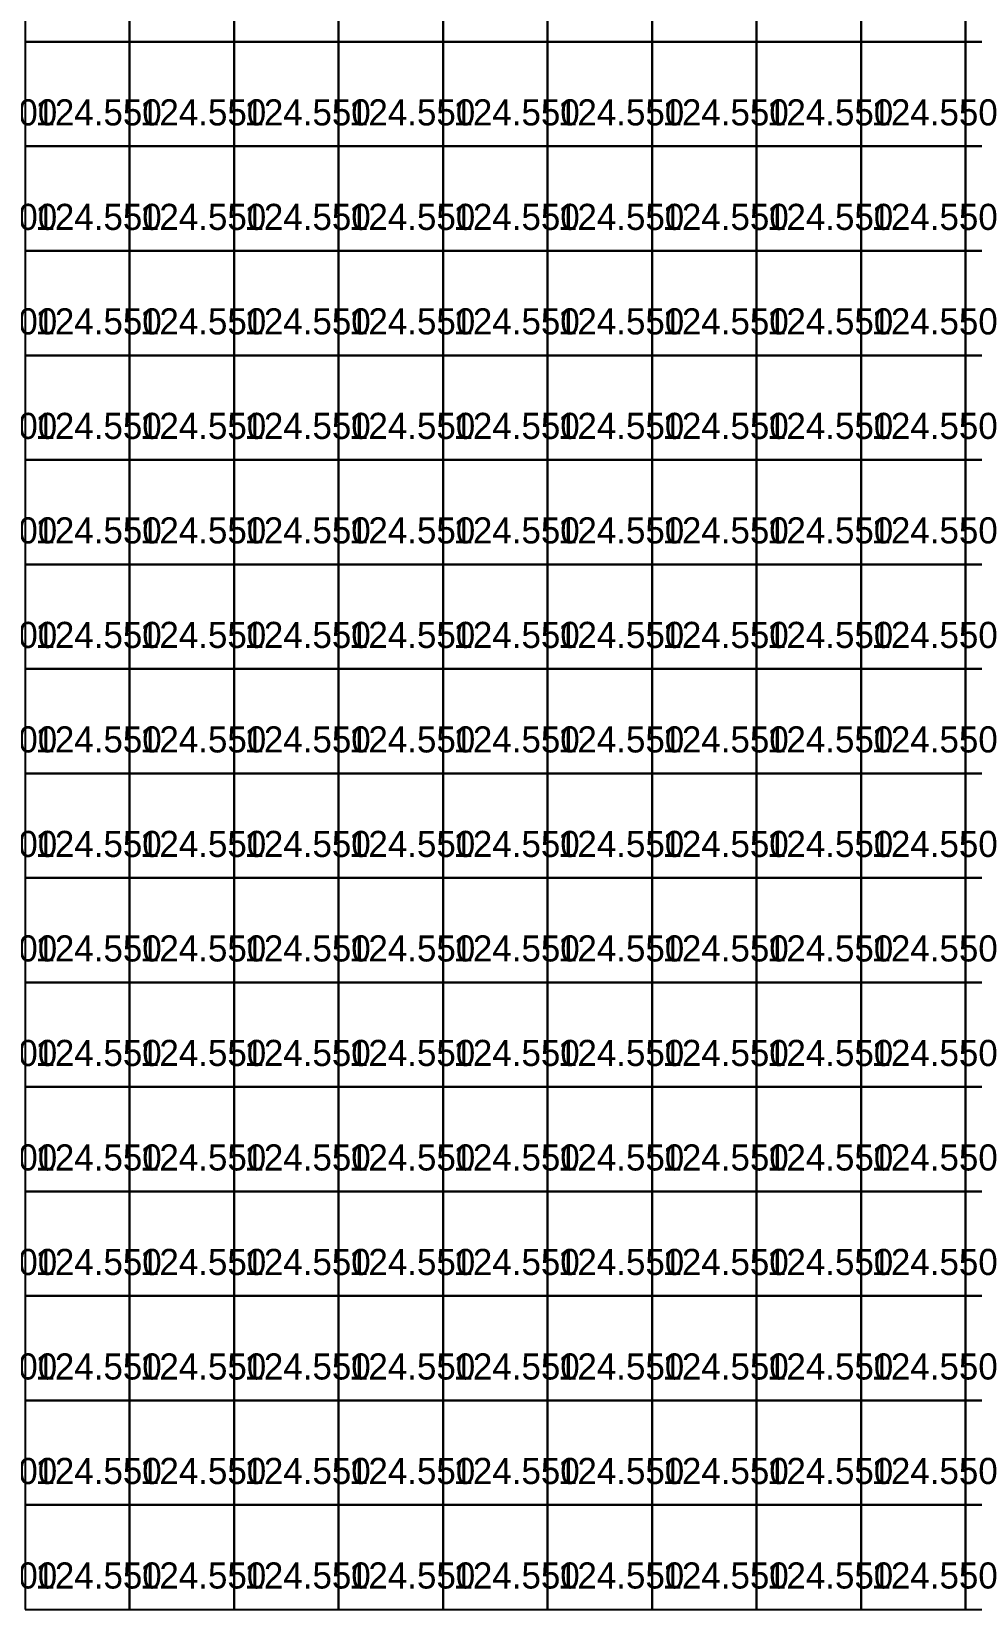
# Model space of a CAD drawing. Header units: metres. Extents: x 287857 to 287978, y 62957 to 63018.
# Drawn here: x 287944.99 to 287953.98, y 62956.83 to 62971.93 of the extents above; entities that cross this region are included whole.
import ezdxf

# ---------------------------------------------------------------- set-up
doc = ezdxf.new("R2010")
doc.units = ezdxf.units.M
doc.layers.add('ARCH-INTERP', color=7, linetype='Continuous', true_color=0x64748b)
doc.layers.add('ARCH-LEVEL-TXT', color=7, linetype='Continuous', true_color=0xa78bfa)

msp = doc.modelspace()

# ---------------------------------------------------------------- linework, layer by layer
at = {"layer": 'ARCH-INTERP'}
for points in [[(287944.925, 62971.831, 124.55), (287945.925, 62971.831, 124.55), (287945.925, 62972.831, 124.55), (287944.925, 62972.831, 124.55), (287944.925, 62971.831, 124.55)], [(287945.925, 62971.831, 124.55), (287946.925, 62971.831, 124.55), (287946.925, 62972.831, 124.55), (287945.925, 62972.831, 124.55), (287945.925, 62971.831, 124.55)], [(287946.925, 62971.831, 124.55), (287947.925, 62971.831, 124.55), (287947.925, 62972.831, 124.55), (287946.925, 62972.831, 124.55), (287946.925, 62971.831, 124.55)], [(287947.925, 62971.831, 124.55), (287948.925, 62971.831, 124.55), (287948.925, 62972.831, 124.55), (287947.925, 62972.831, 124.55), (287947.925, 62971.831, 124.55)], [(287948.925, 62971.831, 124.55), (287949.925, 62971.831, 124.55), (287949.925, 62972.831, 124.55), (287948.925, 62972.831, 124.55), (287948.925, 62971.831, 124.55)], [(287949.925, 62971.831, 124.55), (287950.925, 62971.831, 124.55), (287950.925, 62972.831, 124.55), (287949.925, 62972.831, 124.55), (287949.925, 62971.831, 124.55)], [(287950.925, 62971.831, 124.55), (287951.925, 62971.831, 124.55), (287951.925, 62972.831, 124.55), (287950.925, 62972.831, 124.55), (287950.925, 62971.831, 124.55)], [(287951.925, 62971.831, 124.55), (287952.925, 62971.831, 124.55), (287952.925, 62972.831, 124.55), (287951.925, 62972.831, 124.55), (287951.925, 62971.831, 124.55)], [(287952.925, 62971.831, 124.55), (287953.925, 62971.831, 124.55), (287953.925, 62972.831, 124.55), (287952.925, 62972.831, 124.55), (287952.925, 62971.831, 124.55)], [(287953.925, 62971.831, 124.55), (287954.925, 62971.831, 124.55), (287954.925, 62972.831, 124.55), (287953.925, 62972.831, 124.55), (287953.925, 62971.831, 124.55)], [(287944.925, 62970.831, 124.55), (287945.925, 62970.831, 124.55), (287945.925, 62971.831, 124.55), (287944.925, 62971.831, 124.55), (287944.925, 62970.831, 124.55)], [(287945.925, 62970.831, 124.55), (287946.925, 62970.831, 124.55), (287946.925, 62971.831, 124.55), (287945.925, 62971.831, 124.55), (287945.925, 62970.831, 124.55)], [(287946.925, 62970.831, 124.55), (287947.925, 62970.831, 124.55), (287947.925, 62971.831, 124.55), (287946.925, 62971.831, 124.55), (287946.925, 62970.831, 124.55)], [(287947.925, 62970.831, 124.55), (287948.925, 62970.831, 124.55), (287948.925, 62971.831, 124.55), (287947.925, 62971.831, 124.55), (287947.925, 62970.831, 124.55)], [(287948.925, 62970.831, 124.55), (287949.925, 62970.831, 124.55), (287949.925, 62971.831, 124.55), (287948.925, 62971.831, 124.55), (287948.925, 62970.831, 124.55)], [(287949.925, 62970.831, 124.55), (287950.925, 62970.831, 124.55), (287950.925, 62971.831, 124.55), (287949.925, 62971.831, 124.55), (287949.925, 62970.831, 124.55)], [(287950.925, 62970.831, 124.55), (287951.925, 62970.831, 124.55), (287951.925, 62971.831, 124.55), (287950.925, 62971.831, 124.55), (287950.925, 62970.831, 124.55)], [(287951.925, 62970.831, 124.55), (287952.925, 62970.831, 124.55), (287952.925, 62971.831, 124.55), (287951.925, 62971.831, 124.55), (287951.925, 62970.831, 124.55)], [(287952.925, 62970.831, 124.55), (287953.925, 62970.831, 124.55), (287953.925, 62971.831, 124.55), (287952.925, 62971.831, 124.55), (287952.925, 62970.831, 124.55)], [(287953.925, 62970.831, 124.55), (287954.925, 62970.831, 124.55), (287954.925, 62971.831, 124.55), (287953.925, 62971.831, 124.55), (287953.925, 62970.831, 124.55)], [(287944.925, 62969.831, 124.55), (287945.925, 62969.831, 124.55), (287945.925, 62970.831, 124.55), (287944.925, 62970.831, 124.55), (287944.925, 62969.831, 124.55)], [(287945.925, 62969.831, 124.55), (287946.925, 62969.831, 124.55), (287946.925, 62970.831, 124.55), (287945.925, 62970.831, 124.55), (287945.925, 62969.831, 124.55)], [(287946.925, 62969.831, 124.55), (287947.925, 62969.831, 124.55), (287947.925, 62970.831, 124.55), (287946.925, 62970.831, 124.55), (287946.925, 62969.831, 124.55)], [(287947.925, 62969.831, 124.55), (287948.925, 62969.831, 124.55), (287948.925, 62970.831, 124.55), (287947.925, 62970.831, 124.55), (287947.925, 62969.831, 124.55)], [(287948.925, 62969.831, 124.55), (287949.925, 62969.831, 124.55), (287949.925, 62970.831, 124.55), (287948.925, 62970.831, 124.55), (287948.925, 62969.831, 124.55)], [(287949.925, 62969.831, 124.55), (287950.925, 62969.831, 124.55), (287950.925, 62970.831, 124.55), (287949.925, 62970.831, 124.55), (287949.925, 62969.831, 124.55)], [(287950.925, 62969.831, 124.55), (287951.925, 62969.831, 124.55), (287951.925, 62970.831, 124.55), (287950.925, 62970.831, 124.55), (287950.925, 62969.831, 124.55)], [(287951.925, 62969.831, 124.55), (287952.925, 62969.831, 124.55), (287952.925, 62970.831, 124.55), (287951.925, 62970.831, 124.55), (287951.925, 62969.831, 124.55)], [(287952.925, 62969.831, 124.55), (287953.925, 62969.831, 124.55), (287953.925, 62970.831, 124.55), (287952.925, 62970.831, 124.55), (287952.925, 62969.831, 124.55)], [(287953.925, 62969.831, 124.55), (287954.925, 62969.831, 124.55), (287954.925, 62970.831, 124.55), (287953.925, 62970.831, 124.55), (287953.925, 62969.831, 124.55)], [(287944.925, 62968.831, 124.55), (287945.925, 62968.831, 124.55), (287945.925, 62969.831, 124.55), (287944.925, 62969.831, 124.55), (287944.925, 62968.831, 124.55)], [(287945.925, 62968.831, 124.55), (287946.925, 62968.831, 124.55), (287946.925, 62969.831, 124.55), (287945.925, 62969.831, 124.55), (287945.925, 62968.831, 124.55)], [(287946.925, 62968.831, 124.55), (287947.925, 62968.831, 124.55), (287947.925, 62969.831, 124.55), (287946.925, 62969.831, 124.55), (287946.925, 62968.831, 124.55)], [(287947.925, 62968.831, 124.55), (287948.925, 62968.831, 124.55), (287948.925, 62969.831, 124.55), (287947.925, 62969.831, 124.55), (287947.925, 62968.831, 124.55)], [(287948.925, 62968.831, 124.55), (287949.925, 62968.831, 124.55), (287949.925, 62969.831, 124.55), (287948.925, 62969.831, 124.55), (287948.925, 62968.831, 124.55)], [(287949.925, 62968.831, 124.55), (287950.925, 62968.831, 124.55), (287950.925, 62969.831, 124.55), (287949.925, 62969.831, 124.55), (287949.925, 62968.831, 124.55)], [(287950.925, 62968.831, 124.55), (287951.925, 62968.831, 124.55), (287951.925, 62969.831, 124.55), (287950.925, 62969.831, 124.55), (287950.925, 62968.831, 124.55)], [(287951.925, 62968.831, 124.55), (287952.925, 62968.831, 124.55), (287952.925, 62969.831, 124.55), (287951.925, 62969.831, 124.55), (287951.925, 62968.831, 124.55)], [(287952.925, 62968.831, 124.55), (287953.925, 62968.831, 124.55), (287953.925, 62969.831, 124.55), (287952.925, 62969.831, 124.55), (287952.925, 62968.831, 124.55)], [(287953.925, 62968.831, 124.55), (287954.925, 62968.831, 124.55), (287954.925, 62969.831, 124.55), (287953.925, 62969.831, 124.55), (287953.925, 62968.831, 124.55)], [(287944.925, 62967.831, 124.55), (287945.925, 62967.831, 124.55), (287945.925, 62968.831, 124.55), (287944.925, 62968.831, 124.55), (287944.925, 62967.831, 124.55)], [(287945.925, 62967.831, 124.55), (287946.925, 62967.831, 124.55), (287946.925, 62968.831, 124.55), (287945.925, 62968.831, 124.55), (287945.925, 62967.831, 124.55)], [(287946.925, 62967.831, 124.55), (287947.925, 62967.831, 124.55), (287947.925, 62968.831, 124.55), (287946.925, 62968.831, 124.55), (287946.925, 62967.831, 124.55)], [(287947.925, 62967.831, 124.55), (287948.925, 62967.831, 124.55), (287948.925, 62968.831, 124.55), (287947.925, 62968.831, 124.55), (287947.925, 62967.831, 124.55)], [(287948.925, 62967.831, 124.55), (287949.925, 62967.831, 124.55), (287949.925, 62968.831, 124.55), (287948.925, 62968.831, 124.55), (287948.925, 62967.831, 124.55)], [(287949.925, 62967.831, 124.55), (287950.925, 62967.831, 124.55), (287950.925, 62968.831, 124.55), (287949.925, 62968.831, 124.55), (287949.925, 62967.831, 124.55)], [(287950.925, 62967.831, 124.55), (287951.925, 62967.831, 124.55), (287951.925, 62968.831, 124.55), (287950.925, 62968.831, 124.55), (287950.925, 62967.831, 124.55)], [(287951.925, 62967.831, 124.55), (287952.925, 62967.831, 124.55), (287952.925, 62968.831, 124.55), (287951.925, 62968.831, 124.55), (287951.925, 62967.831, 124.55)], [(287952.925, 62967.831, 124.55), (287953.925, 62967.831, 124.55), (287953.925, 62968.831, 124.55), (287952.925, 62968.831, 124.55), (287952.925, 62967.831, 124.55)], [(287953.925, 62967.831, 124.55), (287954.925, 62967.831, 124.55), (287954.925, 62968.831, 124.55), (287953.925, 62968.831, 124.55), (287953.925, 62967.831, 124.55)], [(287944.925, 62966.831, 124.55), (287945.925, 62966.831, 124.55), (287945.925, 62967.831, 124.55), (287944.925, 62967.831, 124.55), (287944.925, 62966.831, 124.55)], [(287945.925, 62966.831, 124.55), (287946.925, 62966.831, 124.55), (287946.925, 62967.831, 124.55), (287945.925, 62967.831, 124.55), (287945.925, 62966.831, 124.55)], [(287946.925, 62966.831, 124.55), (287947.925, 62966.831, 124.55), (287947.925, 62967.831, 124.55), (287946.925, 62967.831, 124.55), (287946.925, 62966.831, 124.55)], [(287947.925, 62966.831, 124.55), (287948.925, 62966.831, 124.55), (287948.925, 62967.831, 124.55), (287947.925, 62967.831, 124.55), (287947.925, 62966.831, 124.55)], [(287948.925, 62966.831, 124.55), (287949.925, 62966.831, 124.55), (287949.925, 62967.831, 124.55), (287948.925, 62967.831, 124.55), (287948.925, 62966.831, 124.55)], [(287949.925, 62966.831, 124.55), (287950.925, 62966.831, 124.55), (287950.925, 62967.831, 124.55), (287949.925, 62967.831, 124.55), (287949.925, 62966.831, 124.55)], [(287950.925, 62966.831, 124.55), (287951.925, 62966.831, 124.55), (287951.925, 62967.831, 124.55), (287950.925, 62967.831, 124.55), (287950.925, 62966.831, 124.55)], [(287951.925, 62966.831, 124.55), (287952.925, 62966.831, 124.55), (287952.925, 62967.831, 124.55), (287951.925, 62967.831, 124.55), (287951.925, 62966.831, 124.55)], [(287952.925, 62966.831, 124.55), (287953.925, 62966.831, 124.55), (287953.925, 62967.831, 124.55), (287952.925, 62967.831, 124.55), (287952.925, 62966.831, 124.55)], [(287953.925, 62966.831, 124.55), (287954.925, 62966.831, 124.55), (287954.925, 62967.831, 124.55), (287953.925, 62967.831, 124.55), (287953.925, 62966.831, 124.55)], [(287944.925, 62965.831, 124.55), (287945.925, 62965.831, 124.55), (287945.925, 62966.831, 124.55), (287944.925, 62966.831, 124.55), (287944.925, 62965.831, 124.55)], [(287945.925, 62965.831, 124.55), (287946.925, 62965.831, 124.55), (287946.925, 62966.831, 124.55), (287945.925, 62966.831, 124.55), (287945.925, 62965.831, 124.55)], [(287946.925, 62965.831, 124.55), (287947.925, 62965.831, 124.55), (287947.925, 62966.831, 124.55), (287946.925, 62966.831, 124.55), (287946.925, 62965.831, 124.55)], [(287947.925, 62965.831, 124.55), (287948.925, 62965.831, 124.55), (287948.925, 62966.831, 124.55), (287947.925, 62966.831, 124.55), (287947.925, 62965.831, 124.55)], [(287948.925, 62965.831, 124.55), (287949.925, 62965.831, 124.55), (287949.925, 62966.831, 124.55), (287948.925, 62966.831, 124.55), (287948.925, 62965.831, 124.55)], [(287949.925, 62965.831, 124.55), (287950.925, 62965.831, 124.55), (287950.925, 62966.831, 124.55), (287949.925, 62966.831, 124.55), (287949.925, 62965.831, 124.55)], [(287950.925, 62965.831, 124.55), (287951.925, 62965.831, 124.55), (287951.925, 62966.831, 124.55), (287950.925, 62966.831, 124.55), (287950.925, 62965.831, 124.55)], [(287951.925, 62965.831, 124.55), (287952.925, 62965.831, 124.55), (287952.925, 62966.831, 124.55), (287951.925, 62966.831, 124.55), (287951.925, 62965.831, 124.55)], [(287952.925, 62965.831, 124.55), (287953.925, 62965.831, 124.55), (287953.925, 62966.831, 124.55), (287952.925, 62966.831, 124.55), (287952.925, 62965.831, 124.55)], [(287953.925, 62965.831, 124.55), (287954.925, 62965.831, 124.55), (287954.925, 62966.831, 124.55), (287953.925, 62966.831, 124.55), (287953.925, 62965.831, 124.55)], [(287944.925, 62964.831, 124.55), (287945.925, 62964.831, 124.55), (287945.925, 62965.831, 124.55), (287944.925, 62965.831, 124.55), (287944.925, 62964.831, 124.55)], [(287945.925, 62964.831, 124.55), (287946.925, 62964.831, 124.55), (287946.925, 62965.831, 124.55), (287945.925, 62965.831, 124.55), (287945.925, 62964.831, 124.55)], [(287946.925, 62964.831, 124.55), (287947.925, 62964.831, 124.55), (287947.925, 62965.831, 124.55), (287946.925, 62965.831, 124.55), (287946.925, 62964.831, 124.55)], [(287947.925, 62964.831, 124.55), (287948.925, 62964.831, 124.55), (287948.925, 62965.831, 124.55), (287947.925, 62965.831, 124.55), (287947.925, 62964.831, 124.55)], [(287948.925, 62964.831, 124.55), (287949.925, 62964.831, 124.55), (287949.925, 62965.831, 124.55), (287948.925, 62965.831, 124.55), (287948.925, 62964.831, 124.55)], [(287949.925, 62964.831, 124.55), (287950.925, 62964.831, 124.55), (287950.925, 62965.831, 124.55), (287949.925, 62965.831, 124.55), (287949.925, 62964.831, 124.55)], [(287950.925, 62964.831, 124.55), (287951.925, 62964.831, 124.55), (287951.925, 62965.831, 124.55), (287950.925, 62965.831, 124.55), (287950.925, 62964.831, 124.55)], [(287951.925, 62964.831, 124.55), (287952.925, 62964.831, 124.55), (287952.925, 62965.831, 124.55), (287951.925, 62965.831, 124.55), (287951.925, 62964.831, 124.55)], [(287952.925, 62964.831, 124.55), (287953.925, 62964.831, 124.55), (287953.925, 62965.831, 124.55), (287952.925, 62965.831, 124.55), (287952.925, 62964.831, 124.55)], [(287953.925, 62964.831, 124.55), (287954.925, 62964.831, 124.55), (287954.925, 62965.831, 124.55), (287953.925, 62965.831, 124.55), (287953.925, 62964.831, 124.55)], [(287944.925, 62963.831, 124.55), (287945.925, 62963.831, 124.55), (287945.925, 62964.831, 124.55), (287944.925, 62964.831, 124.55), (287944.925, 62963.831, 124.55)], [(287945.925, 62963.831, 124.55), (287946.925, 62963.831, 124.55), (287946.925, 62964.831, 124.55), (287945.925, 62964.831, 124.55), (287945.925, 62963.831, 124.55)], [(287946.925, 62963.831, 124.55), (287947.925, 62963.831, 124.55), (287947.925, 62964.831, 124.55), (287946.925, 62964.831, 124.55), (287946.925, 62963.831, 124.55)], [(287947.925, 62963.831, 124.55), (287948.925, 62963.831, 124.55), (287948.925, 62964.831, 124.55), (287947.925, 62964.831, 124.55), (287947.925, 62963.831, 124.55)], [(287948.925, 62963.831, 124.55), (287949.925, 62963.831, 124.55), (287949.925, 62964.831, 124.55), (287948.925, 62964.831, 124.55), (287948.925, 62963.831, 124.55)], [(287949.925, 62963.831, 124.55), (287950.925, 62963.831, 124.55), (287950.925, 62964.831, 124.55), (287949.925, 62964.831, 124.55), (287949.925, 62963.831, 124.55)], [(287950.925, 62963.831, 124.55), (287951.925, 62963.831, 124.55), (287951.925, 62964.831, 124.55), (287950.925, 62964.831, 124.55), (287950.925, 62963.831, 124.55)], [(287951.925, 62963.831, 124.55), (287952.925, 62963.831, 124.55), (287952.925, 62964.831, 124.55), (287951.925, 62964.831, 124.55), (287951.925, 62963.831, 124.55)], [(287952.925, 62963.831, 124.55), (287953.925, 62963.831, 124.55), (287953.925, 62964.831, 124.55), (287952.925, 62964.831, 124.55), (287952.925, 62963.831, 124.55)], [(287953.925, 62963.831, 124.55), (287954.925, 62963.831, 124.55), (287954.925, 62964.831, 124.55), (287953.925, 62964.831, 124.55), (287953.925, 62963.831, 124.55)], [(287944.925, 62962.831, 124.55), (287945.925, 62962.831, 124.55), (287945.925, 62963.831, 124.55), (287944.925, 62963.831, 124.55), (287944.925, 62962.831, 124.55)], [(287945.925, 62962.831, 124.55), (287946.925, 62962.831, 124.55), (287946.925, 62963.831, 124.55), (287945.925, 62963.831, 124.55), (287945.925, 62962.831, 124.55)], [(287946.925, 62962.831, 124.55), (287947.925, 62962.831, 124.55), (287947.925, 62963.831, 124.55), (287946.925, 62963.831, 124.55), (287946.925, 62962.831, 124.55)], [(287947.925, 62962.831, 124.55), (287948.925, 62962.831, 124.55), (287948.925, 62963.831, 124.55), (287947.925, 62963.831, 124.55), (287947.925, 62962.831, 124.55)], [(287948.925, 62962.831, 124.55), (287949.925, 62962.831, 124.55), (287949.925, 62963.831, 124.55), (287948.925, 62963.831, 124.55), (287948.925, 62962.831, 124.55)], [(287949.925, 62962.831, 124.55), (287950.925, 62962.831, 124.55), (287950.925, 62963.831, 124.55), (287949.925, 62963.831, 124.55), (287949.925, 62962.831, 124.55)], [(287950.925, 62962.831, 124.55), (287951.925, 62962.831, 124.55), (287951.925, 62963.831, 124.55), (287950.925, 62963.831, 124.55), (287950.925, 62962.831, 124.55)], [(287951.925, 62962.831, 124.55), (287952.925, 62962.831, 124.55), (287952.925, 62963.831, 124.55), (287951.925, 62963.831, 124.55), (287951.925, 62962.831, 124.55)], [(287952.925, 62962.831, 124.55), (287953.925, 62962.831, 124.55), (287953.925, 62963.831, 124.55), (287952.925, 62963.831, 124.55), (287952.925, 62962.831, 124.55)], [(287953.925, 62962.831, 124.55), (287954.925, 62962.831, 124.55), (287954.925, 62963.831, 124.55), (287953.925, 62963.831, 124.55), (287953.925, 62962.831, 124.55)], [(287944.925, 62961.831, 124.55), (287945.925, 62961.831, 124.55), (287945.925, 62962.831, 124.55), (287944.925, 62962.831, 124.55), (287944.925, 62961.831, 124.55)], [(287945.925, 62961.831, 124.55), (287946.925, 62961.831, 124.55), (287946.925, 62962.831, 124.55), (287945.925, 62962.831, 124.55), (287945.925, 62961.831, 124.55)], [(287946.925, 62961.831, 124.55), (287947.925, 62961.831, 124.55), (287947.925, 62962.831, 124.55), (287946.925, 62962.831, 124.55), (287946.925, 62961.831, 124.55)], [(287947.925, 62961.831, 124.55), (287948.925, 62961.831, 124.55), (287948.925, 62962.831, 124.55), (287947.925, 62962.831, 124.55), (287947.925, 62961.831, 124.55)], [(287948.925, 62961.831, 124.55), (287949.925, 62961.831, 124.55), (287949.925, 62962.831, 124.55), (287948.925, 62962.831, 124.55), (287948.925, 62961.831, 124.55)], [(287949.925, 62961.831, 124.55), (287950.925, 62961.831, 124.55), (287950.925, 62962.831, 124.55), (287949.925, 62962.831, 124.55), (287949.925, 62961.831, 124.55)], [(287950.925, 62961.831, 124.55), (287951.925, 62961.831, 124.55), (287951.925, 62962.831, 124.55), (287950.925, 62962.831, 124.55), (287950.925, 62961.831, 124.55)], [(287951.925, 62961.831, 124.55), (287952.925, 62961.831, 124.55), (287952.925, 62962.831, 124.55), (287951.925, 62962.831, 124.55), (287951.925, 62961.831, 124.55)], [(287952.925, 62961.831, 124.55), (287953.925, 62961.831, 124.55), (287953.925, 62962.831, 124.55), (287952.925, 62962.831, 124.55), (287952.925, 62961.831, 124.55)], [(287953.925, 62961.831, 124.55), (287954.925, 62961.831, 124.55), (287954.925, 62962.831, 124.55), (287953.925, 62962.831, 124.55), (287953.925, 62961.831, 124.55)], [(287944.925, 62960.831, 124.55), (287945.925, 62960.831, 124.55), (287945.925, 62961.831, 124.55), (287944.925, 62961.831, 124.55), (287944.925, 62960.831, 124.55)], [(287945.925, 62960.831, 124.55), (287946.925, 62960.831, 124.55), (287946.925, 62961.831, 124.55), (287945.925, 62961.831, 124.55), (287945.925, 62960.831, 124.55)], [(287946.925, 62960.831, 124.55), (287947.925, 62960.831, 124.55), (287947.925, 62961.831, 124.55), (287946.925, 62961.831, 124.55), (287946.925, 62960.831, 124.55)], [(287947.925, 62960.831, 124.55), (287948.925, 62960.831, 124.55), (287948.925, 62961.831, 124.55), (287947.925, 62961.831, 124.55), (287947.925, 62960.831, 124.55)], [(287948.925, 62960.831, 124.55), (287949.925, 62960.831, 124.55), (287949.925, 62961.831, 124.55), (287948.925, 62961.831, 124.55), (287948.925, 62960.831, 124.55)], [(287949.925, 62960.831, 124.55), (287950.925, 62960.831, 124.55), (287950.925, 62961.831, 124.55), (287949.925, 62961.831, 124.55), (287949.925, 62960.831, 124.55)], [(287950.925, 62960.831, 124.55), (287951.925, 62960.831, 124.55), (287951.925, 62961.831, 124.55), (287950.925, 62961.831, 124.55), (287950.925, 62960.831, 124.55)], [(287951.925, 62960.831, 124.55), (287952.925, 62960.831, 124.55), (287952.925, 62961.831, 124.55), (287951.925, 62961.831, 124.55), (287951.925, 62960.831, 124.55)], [(287952.925, 62960.831, 124.55), (287953.925, 62960.831, 124.55), (287953.925, 62961.831, 124.55), (287952.925, 62961.831, 124.55), (287952.925, 62960.831, 124.55)], [(287953.925, 62960.831, 124.55), (287954.925, 62960.831, 124.55), (287954.925, 62961.831, 124.55), (287953.925, 62961.831, 124.55), (287953.925, 62960.831, 124.55)], [(287944.925, 62959.831, 124.55), (287945.925, 62959.831, 124.55), (287945.925, 62960.831, 124.55), (287944.925, 62960.831, 124.55), (287944.925, 62959.831, 124.55)], [(287945.925, 62959.831, 124.55), (287946.925, 62959.831, 124.55), (287946.925, 62960.831, 124.55), (287945.925, 62960.831, 124.55), (287945.925, 62959.831, 124.55)], [(287946.925, 62959.831, 124.55), (287947.925, 62959.831, 124.55), (287947.925, 62960.831, 124.55), (287946.925, 62960.831, 124.55), (287946.925, 62959.831, 124.55)], [(287947.925, 62959.831, 124.55), (287948.925, 62959.831, 124.55), (287948.925, 62960.831, 124.55), (287947.925, 62960.831, 124.55), (287947.925, 62959.831, 124.55)], [(287948.925, 62959.831, 124.55), (287949.925, 62959.831, 124.55), (287949.925, 62960.831, 124.55), (287948.925, 62960.831, 124.55), (287948.925, 62959.831, 124.55)], [(287949.925, 62959.831, 124.55), (287950.925, 62959.831, 124.55), (287950.925, 62960.831, 124.55), (287949.925, 62960.831, 124.55), (287949.925, 62959.831, 124.55)], [(287950.925, 62959.831, 124.55), (287951.925, 62959.831, 124.55), (287951.925, 62960.831, 124.55), (287950.925, 62960.831, 124.55), (287950.925, 62959.831, 124.55)], [(287951.925, 62959.831, 124.55), (287952.925, 62959.831, 124.55), (287952.925, 62960.831, 124.55), (287951.925, 62960.831, 124.55), (287951.925, 62959.831, 124.55)], [(287952.925, 62959.831, 124.55), (287953.925, 62959.831, 124.55), (287953.925, 62960.831, 124.55), (287952.925, 62960.831, 124.55), (287952.925, 62959.831, 124.55)], [(287953.925, 62959.831, 124.55), (287954.925, 62959.831, 124.55), (287954.925, 62960.831, 124.55), (287953.925, 62960.831, 124.55), (287953.925, 62959.831, 124.55)], [(287944.925, 62958.831, 124.55), (287945.925, 62958.831, 124.55), (287945.925, 62959.831, 124.55), (287944.925, 62959.831, 124.55), (287944.925, 62958.831, 124.55)], [(287945.925, 62958.831, 124.55), (287946.925, 62958.831, 124.55), (287946.925, 62959.831, 124.55), (287945.925, 62959.831, 124.55), (287945.925, 62958.831, 124.55)], [(287946.925, 62958.831, 124.55), (287947.925, 62958.831, 124.55), (287947.925, 62959.831, 124.55), (287946.925, 62959.831, 124.55), (287946.925, 62958.831, 124.55)], [(287947.925, 62958.831, 124.55), (287948.925, 62958.831, 124.55), (287948.925, 62959.831, 124.55), (287947.925, 62959.831, 124.55), (287947.925, 62958.831, 124.55)], [(287948.925, 62958.831, 124.55), (287949.925, 62958.831, 124.55), (287949.925, 62959.831, 124.55), (287948.925, 62959.831, 124.55), (287948.925, 62958.831, 124.55)], [(287949.925, 62958.831, 124.55), (287950.925, 62958.831, 124.55), (287950.925, 62959.831, 124.55), (287949.925, 62959.831, 124.55), (287949.925, 62958.831, 124.55)], [(287950.925, 62958.831, 124.55), (287951.925, 62958.831, 124.55), (287951.925, 62959.831, 124.55), (287950.925, 62959.831, 124.55), (287950.925, 62958.831, 124.55)], [(287951.925, 62958.831, 124.55), (287952.925, 62958.831, 124.55), (287952.925, 62959.831, 124.55), (287951.925, 62959.831, 124.55), (287951.925, 62958.831, 124.55)], [(287952.925, 62958.831, 124.55), (287953.925, 62958.831, 124.55), (287953.925, 62959.831, 124.55), (287952.925, 62959.831, 124.55), (287952.925, 62958.831, 124.55)], [(287953.925, 62958.831, 124.55), (287954.925, 62958.831, 124.55), (287954.925, 62959.831, 124.55), (287953.925, 62959.831, 124.55), (287953.925, 62958.831, 124.55)], [(287944.925, 62957.831, 124.55), (287945.925, 62957.831, 124.55), (287945.925, 62958.831, 124.55), (287944.925, 62958.831, 124.55), (287944.925, 62957.831, 124.55)], [(287945.925, 62957.831, 124.55), (287946.925, 62957.831, 124.55), (287946.925, 62958.831, 124.55), (287945.925, 62958.831, 124.55), (287945.925, 62957.831, 124.55)], [(287946.925, 62957.831, 124.55), (287947.925, 62957.831, 124.55), (287947.925, 62958.831, 124.55), (287946.925, 62958.831, 124.55), (287946.925, 62957.831, 124.55)], [(287947.925, 62957.831, 124.55), (287948.925, 62957.831, 124.55), (287948.925, 62958.831, 124.55), (287947.925, 62958.831, 124.55), (287947.925, 62957.831, 124.55)], [(287948.925, 62957.831, 124.55), (287949.925, 62957.831, 124.55), (287949.925, 62958.831, 124.55), (287948.925, 62958.831, 124.55), (287948.925, 62957.831, 124.55)], [(287949.925, 62957.831, 124.55), (287950.925, 62957.831, 124.55), (287950.925, 62958.831, 124.55), (287949.925, 62958.831, 124.55), (287949.925, 62957.831, 124.55)], [(287950.925, 62957.831, 124.55), (287951.925, 62957.831, 124.55), (287951.925, 62958.831, 124.55), (287950.925, 62958.831, 124.55), (287950.925, 62957.831, 124.55)], [(287951.925, 62957.831, 124.55), (287952.925, 62957.831, 124.55), (287952.925, 62958.831, 124.55), (287951.925, 62958.831, 124.55), (287951.925, 62957.831, 124.55)], [(287952.925, 62957.831, 124.55), (287953.925, 62957.831, 124.55), (287953.925, 62958.831, 124.55), (287952.925, 62958.831, 124.55), (287952.925, 62957.831, 124.55)], [(287953.925, 62957.831, 124.55), (287954.925, 62957.831, 124.55), (287954.925, 62958.831, 124.55), (287953.925, 62958.831, 124.55), (287953.925, 62957.831, 124.55)], [(287944.925, 62956.831, 124.55), (287945.925, 62956.831, 124.55), (287945.925, 62957.831, 124.55), (287944.925, 62957.831, 124.55), (287944.925, 62956.831, 124.55)], [(287945.925, 62956.831, 124.55), (287946.925, 62956.831, 124.55), (287946.925, 62957.831, 124.55), (287945.925, 62957.831, 124.55), (287945.925, 62956.831, 124.55)], [(287946.925, 62956.831, 124.55), (287947.925, 62956.831, 124.55), (287947.925, 62957.831, 124.55), (287946.925, 62957.831, 124.55), (287946.925, 62956.831, 124.55)], [(287947.925, 62956.831, 124.55), (287948.925, 62956.831, 124.55), (287948.925, 62957.831, 124.55), (287947.925, 62957.831, 124.55), (287947.925, 62956.831, 124.55)], [(287948.925, 62956.831, 124.55), (287949.925, 62956.831, 124.55), (287949.925, 62957.831, 124.55), (287948.925, 62957.831, 124.55), (287948.925, 62956.831, 124.55)], [(287949.925, 62956.831, 124.55), (287950.925, 62956.831, 124.55), (287950.925, 62957.831, 124.55), (287949.925, 62957.831, 124.55), (287949.925, 62956.831, 124.55)], [(287950.925, 62956.831, 124.55), (287951.925, 62956.831, 124.55), (287951.925, 62957.831, 124.55), (287950.925, 62957.831, 124.55), (287950.925, 62956.831, 124.55)], [(287951.925, 62956.831, 124.55), (287952.925, 62956.831, 124.55), (287952.925, 62957.831, 124.55), (287951.925, 62957.831, 124.55), (287951.925, 62956.831, 124.55)], [(287952.925, 62956.831, 124.55), (287953.925, 62956.831, 124.55), (287953.925, 62957.831, 124.55), (287952.925, 62957.831, 124.55), (287952.925, 62956.831, 124.55)], [(287953.925, 62956.831, 124.55), (287954.925, 62956.831, 124.55), (287954.925, 62957.831, 124.55), (287953.925, 62957.831, 124.55), (287953.925, 62956.831, 124.55)]]:
    msp.add_polyline3d(points, dxfattribs=at)

# ---------------------------------------------------------------- texts
at = {"layer": 'ARCH-LEVEL-TXT'}
for s, p in [('125.000', (287944.025, 62971.031, 125)), ('124.550', (287945.025, 62971.031, 124.55)), ('124.550', (287946.025, 62971.031, 124.55)), ('124.550', (287947.025, 62971.031, 124.55)), ('124.550', (287948.025, 62971.031, 124.55)), ('124.550', (287949.025, 62971.031, 124.55)), ('124.550', (287950.025, 62971.031, 124.55)), ('124.550', (287951.025, 62971.031, 124.55)), ('124.550', (287952.025, 62971.031, 124.55)), ('124.550', (287953.025, 62971.031, 124.55)), ('125.000', (287944.025, 62970.031, 125)), ('124.550', (287945.025, 62970.031, 124.55)), ('124.550', (287946.025, 62970.031, 124.55)), ('124.550', (287947.025, 62970.031, 124.55)), ('124.550', (287948.025, 62970.031, 124.55)), ('124.550', (287949.025, 62970.031, 124.55)), ('124.550', (287950.025, 62970.031, 124.55)), ('124.550', (287951.025, 62970.031, 124.55)), ('124.550', (287952.025, 62970.031, 124.55)), ('124.550', (287953.025, 62970.031, 124.55)), ('125.000', (287944.025, 62969.031, 125)), ('124.550', (287945.025, 62969.031, 124.55)), ('124.550', (287946.025, 62969.031, 124.55)), ('124.550', (287947.025, 62969.031, 124.55)), ('124.550', (287948.025, 62969.031, 124.55)), ('124.550', (287949.025, 62969.031, 124.55)), ('124.550', (287950.025, 62969.031, 124.55)), ('124.550', (287951.025, 62969.031, 124.55)), ('124.550', (287952.025, 62969.031, 124.55)), ('124.550', (287953.025, 62969.031, 124.55)), ('125.000', (287944.025, 62968.031, 125)), ('124.550', (287945.025, 62968.031, 124.55)), ('124.550', (287946.025, 62968.031, 124.55)), ('124.550', (287947.025, 62968.031, 124.55)), ('124.550', (287948.025, 62968.031, 124.55)), ('124.550', (287949.025, 62968.031, 124.55)), ('124.550', (287950.025, 62968.031, 124.55)), ('124.550', (287951.025, 62968.031, 124.55)), ('124.550', (287952.025, 62968.031, 124.55)), ('124.550', (287953.025, 62968.031, 124.55)), ('125.000', (287944.025, 62967.031, 125)), ('124.550', (287945.025, 62967.031, 124.55)), ('124.550', (287946.025, 62967.031, 124.55)), ('124.550', (287947.025, 62967.031, 124.55)), ('124.550', (287948.025, 62967.031, 124.55)), ('124.550', (287949.025, 62967.031, 124.55)), ('124.550', (287950.025, 62967.031, 124.55)), ('124.550', (287951.025, 62967.031, 124.55)), ('124.550', (287952.025, 62967.031, 124.55)), ('124.550', (287953.025, 62967.031, 124.55)), ('125.000', (287944.025, 62966.031, 125)), ('124.550', (287945.025, 62966.031, 124.55)), ('124.550', (287946.025, 62966.031, 124.55)), ('124.550', (287947.025, 62966.031, 124.55)), ('124.550', (287948.025, 62966.031, 124.55)), ('124.550', (287949.025, 62966.031, 124.55)), ('124.550', (287950.025, 62966.031, 124.55)), ('124.550', (287951.025, 62966.031, 124.55)), ('124.550', (287952.025, 62966.031, 124.55)), ('124.550', (287953.025, 62966.031, 124.55)), ('125.000', (287944.025, 62965.031, 125)), ('124.550', (287945.025, 62965.031, 124.55)), ('124.550', (287946.025, 62965.031, 124.55)), ('124.550', (287947.025, 62965.031, 124.55)), ('124.550', (287948.025, 62965.031, 124.55)), ('124.550', (287949.025, 62965.031, 124.55)), ('124.550', (287950.025, 62965.031, 124.55)), ('124.550', (287951.025, 62965.031, 124.55)), ('124.550', (287952.025, 62965.031, 124.55)), ('124.550', (287953.025, 62965.031, 124.55)), ('125.000', (287944.025, 62964.031, 125)), ('124.550', (287945.025, 62964.031, 124.55)), ('124.550', (287946.025, 62964.031, 124.55)), ('124.550', (287947.025, 62964.031, 124.55)), ('124.550', (287948.025, 62964.031, 124.55)), ('124.550', (287949.025, 62964.031, 124.55)), ('124.550', (287950.025, 62964.031, 124.55)), ('124.550', (287951.025, 62964.031, 124.55)), ('124.550', (287952.025, 62964.031, 124.55)), ('124.550', (287953.025, 62964.031, 124.55)), ('125.000', (287944.025, 62963.031, 125)), ('124.550', (287945.025, 62963.031, 124.55)), ('124.550', (287946.025, 62963.031, 124.55)), ('124.550', (287947.025, 62963.031, 124.55)), ('124.550', (287948.025, 62963.031, 124.55)), ('124.550', (287949.025, 62963.031, 124.55)), ('124.550', (287950.025, 62963.031, 124.55)), ('124.550', (287951.025, 62963.031, 124.55)), ('124.550', (287952.025, 62963.031, 124.55)), ('124.550', (287953.025, 62963.031, 124.55)), ('125.000', (287944.025, 62962.031, 125)), ('124.550', (287945.025, 62962.031, 124.55)), ('124.550', (287946.025, 62962.031, 124.55)), ('124.550', (287947.025, 62962.031, 124.55)), ('124.550', (287948.025, 62962.031, 124.55)), ('124.550', (287949.025, 62962.031, 124.55)), ('124.550', (287950.025, 62962.031, 124.55)), ('124.550', (287951.025, 62962.031, 124.55)), ('124.550', (287952.025, 62962.031, 124.55)), ('124.550', (287953.025, 62962.031, 124.55)), ('125.000', (287944.025, 62961.031, 125)), ('124.550', (287945.025, 62961.031, 124.55)), ('124.550', (287946.025, 62961.031, 124.55)), ('124.550', (287947.025, 62961.031, 124.55)), ('124.550', (287948.025, 62961.031, 124.55)), ('124.550', (287949.025, 62961.031, 124.55)), ('124.550', (287950.025, 62961.031, 124.55)), ('124.550', (287951.025, 62961.031, 124.55)), ('124.550', (287952.025, 62961.031, 124.55)), ('124.550', (287953.025, 62961.031, 124.55)), ('125.000', (287944.025, 62960.031, 125)), ('124.550', (287945.025, 62960.031, 124.55)), ('124.550', (287946.025, 62960.031, 124.55)), ('124.550', (287947.025, 62960.031, 124.55)), ('124.550', (287948.025, 62960.031, 124.55)), ('124.550', (287949.025, 62960.031, 124.55)), ('124.550', (287950.025, 62960.031, 124.55)), ('124.550', (287951.025, 62960.031, 124.55)), ('124.550', (287952.025, 62960.031, 124.55)), ('124.550', (287953.025, 62960.031, 124.55)), ('125.000', (287944.025, 62959.031, 125)), ('124.550', (287945.025, 62959.031, 124.55)), ('124.550', (287946.025, 62959.031, 124.55)), ('124.550', (287947.025, 62959.031, 124.55)), ('124.550', (287948.025, 62959.031, 124.55)), ('124.550', (287949.025, 62959.031, 124.55)), ('124.550', (287950.025, 62959.031, 124.55)), ('124.550', (287951.025, 62959.031, 124.55)), ('124.550', (287952.025, 62959.031, 124.55)), ('124.550', (287953.025, 62959.031, 124.55)), ('125.000', (287944.025, 62958.031, 125)), ('124.550', (287945.025, 62958.031, 124.55)), ('124.550', (287946.025, 62958.031, 124.55)), ('124.550', (287947.025, 62958.031, 124.55)), ('124.550', (287948.025, 62958.031, 124.55)), ('124.550', (287949.025, 62958.031, 124.55)), ('124.550', (287950.025, 62958.031, 124.55)), ('124.550', (287951.025, 62958.031, 124.55)), ('124.550', (287952.025, 62958.031, 124.55)), ('124.550', (287953.025, 62958.031, 124.55)), ('125.000', (287944.025, 62957.031, 125)), ('124.550', (287945.025, 62957.031, 124.55)), ('124.550', (287946.025, 62957.031, 124.55)), ('124.550', (287947.025, 62957.031, 124.55)), ('124.550', (287948.025, 62957.031, 124.55)), ('124.550', (287949.025, 62957.031, 124.55)), ('124.550', (287950.025, 62957.031, 124.55)), ('124.550', (287951.025, 62957.031, 124.55)), ('124.550', (287952.025, 62957.031, 124.55)), ('124.550', (287953.025, 62957.031, 124.55))]:
    msp.add_text(s, height=0.25, dxfattribs=at).set_placement(p)

doc.saveas('drawing.dxf')
